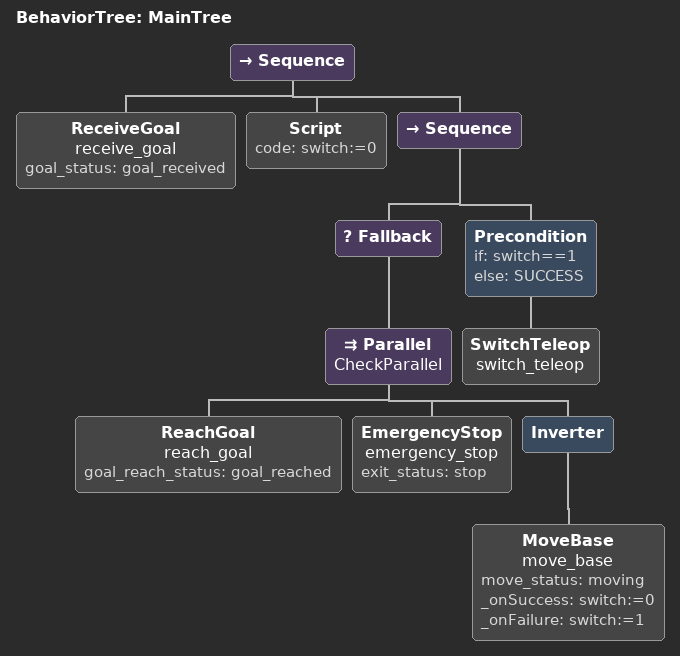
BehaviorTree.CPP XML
<root BTCPP_format="4" >
     <BehaviorTree ID="MainTree">
        <Sequence>
            <ReceiveGoal name="receive_goal" goal_status = "goal_received"/>
            <Script code="switch:=0" />

            <Sequence>
                <Fallback>
                    <Parallel name="CheckParallel">
                        <ReachGoal name="reach_goal" goal_reach_status = "goal_reached"/>
                        <EmergencyStop name="emergency_stop" exit_status = "stop"/>

                        <Inverter>
                            <MoveBase name="move_base" move_status = "moving" _onSuccess="switch:=0" _onFailure="switch:=1"/>
                        </Inverter>

                    </Parallel>
                </Fallback>

                <Precondition if="switch==1" else="SUCCESS">
                        <SwitchTeleop name="switch_teleop"/>
                </Precondition>
            </Sequence>
        </Sequence>

     </BehaviorTree>
 </root>
